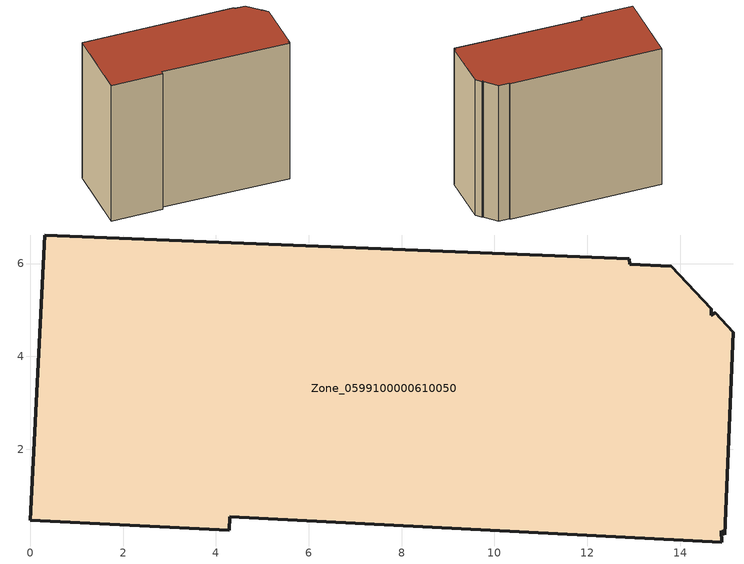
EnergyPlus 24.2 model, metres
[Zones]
Zone_0599100000610050
 floor ground (C_G): 14.89,0 4.3,0.55 4.28,0.26 0,0.47 0.31,6.62 12.9,6.1 12.91,5.99 13.8,5.95 14.67,5.03 14.67,4.89 14.75,4.94 15.14,4.52 14.96,0.16 14.88,0.24 z0
 wall outside (C_F): 0.31,6.62 0,0.47 4.28,0.26 4.3,0.55 14.89,0 14.88,0.24 14.96,0.16 15.14,4.52 14.75,4.94 14.67,4.89 14.67,5.03 13.8,5.95 12.91,5.99 12.9,6.1 0.31,6.62 z0:12.82
 roof outside (C_R): 4.3,0.55 14.89,0 14.88,0.24 14.96,0.16 15.14,4.52 14.75,4.94 14.67,4.89 14.67,5.03 13.8,5.95 12.91,5.99 12.9,6.1 0.31,6.62 0,0.47 4.28,0.26 z12.82
[BUILDING]
Pand.0599100000610050: North Axis=0; Terrain=City; Loads Convergence Tolerance Value=0.04; Temperature Convergence Tolerance Value=0.4; Solar Distribution=FullExterior; Maximum Number of Warmup Days=25; Minimum Number of Warmup Days=1
[Site:Location]
Rotterdam.The.Hague.AP_ZH_NLD Design_Conditions: Latitude=51.96; Longitude=4.45; Time Zone=1; Elevation=-4.5
[SITE:GROUNDTEMPERATURE:BUILDINGSURFACE]
18, 18, 18, 18, 18, 18, 18, 18, 18, 18, 18, 18
[MATERIAL] Thermal Absorptance=0.9; Solar Absorptance=0.7; Visible Absorptance=0.7
Name | Roughness | Thickness | Conductivity | Density | Specific Heat
G.TI.1946 | MediumSmooth | 0.15 | 1 | 540 | 1210
F.TI.1946 | Rough | 0.3 | 0.857143 | 1920 | 840
R.TI.1946 | MediumRough | 0.2 | 0.1 | 1500 | 1000
[CONSTRUCTION]
C_G: G.TI.1946
C_F: F.TI.1946
C_R: R.TI.1946
[ZONE]
Zone_0599100000610050: Type=1; Multiplier=1; Ceiling Height=Autocalculate; Volume=Autocalculate; Floor Area=autocalculate; Part of Total Floor Area=Yes
[ZONEINFILTRATION:DESIGNFLOWRATE]
Infil_Zone_0599100000610050: Zone or ZoneList or Space or SpaceList=Zone_0599100000610050; Schedule=AlwaysOn; Design Flow Rate Calculation Method=Flow/Area; Flow Rate per Floor Area=0.003; Constant Term Coefficient=1; Temperature Term Coefficient=0; Velocity Term Coefficient=0; Velocity Squared Term Coefficient=0
[HVACTEMPLATE:ZONE:IDEALLOADSAIRSYSTEM]
Zone_0599100000610050: Maximum Heating Supply Air Temperature=50; Minimum Cooling Supply Air Temperature=13; Maximum Heating Supply Air Humidity Ratio=0.0156; Minimum Cooling Supply Air Humidity Ratio=0.0077; Heating Limit=NoLimit; Cooling Limit=NoLimit; Dehumidification Control Type=ConstantSensibleHeatRatio; Cooling Sensible Heat Ratio=0.7; Dehumidification Setpoint=60; Humidification Control Type=None; Humidification Setpoint=30; Outdoor Air Method=None; Outdoor Air Flow Rate per Person=0.00944; Outdoor Air Flow Rate per Zone Floor Area=0; Outdoor Air Flow Rate per Zone=0; Demand Controlled Ventilation Type=None; Outdoor Air Economizer Type=NoEconomizer; Heat Recovery Type=None; Sensible Heat Recovery Effectiveness=0.7; Latent Heat Recovery Effectiveness=0.65
[ZONECONTROL:THERMOSTAT]
ThermostatControl_Zone_0599100000610050: Zone or ZoneList=Zone_0599100000610050; Control Type Schedule=DualSetpointControlType; Control 1=Thermostat_Zone_0599100000610050; Temperature Difference Between Cutout And Setpoint=0
[THERMOSTATSETPOINT:DUALSETPOINT]
Thermostat_Zone_0599100000610050: Heating Setpoint Temperature Schedule=HeatingSetpoint_Zone_0599100000610050; Cooling Setpoint Temperature Schedule=CoolingSetpoint_Zone_0599100000610050
[SCHEDULE:COMPACT]
HeatingSetpoint_Zone_0599100000610050: Through: 12/31, For: AllDays, Until: 24:00, 21
CoolingSetpoint_Zone_0599100000610050: Through: 12/31, For: AllDays, Until: 24:00, 24
DualSetpointControlType: Through: 12/31, For: AllDays, Until: 24:00, 4
AlwaysOn: Through: 12/31, For: AllDays, Until: 24:00, 1
